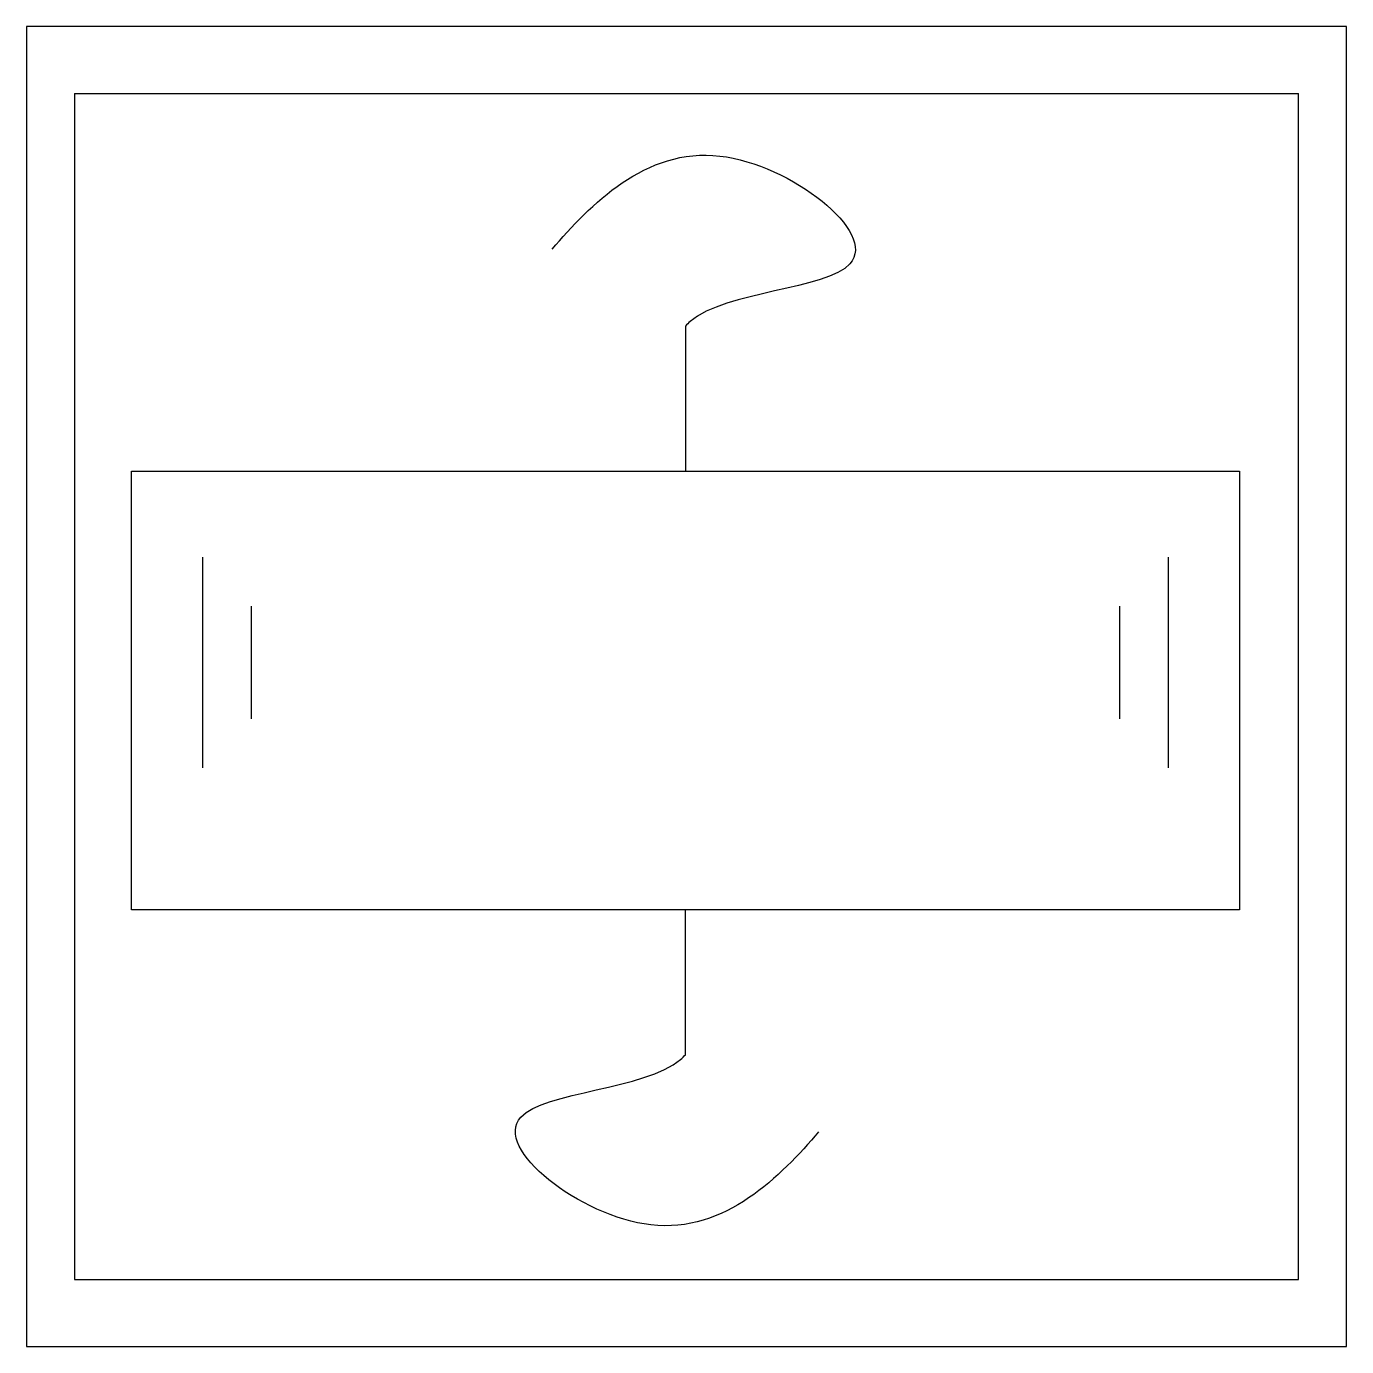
# Model space of a CAD drawing. Header units: millimetres. Extents: x 0 to 1000, y 0 to 1000.
import ezdxf

# ---------------------------------------------------------------- set-up
doc = ezdxf.new("R2010")
doc.units = ezdxf.units.MM
doc.layers.get('0').update_dxf_attribs({"color": 2})
doc.layers.add('1', color=1, linetype='Continuous')
doc.layers.add('3', color=7, linetype='Continuous')

msp = doc.modelspace()

# ---------------------------------------------------------------- linework, layer by layer
at = {"color": 2}
msp.add_lwpolyline([(0, 0), (1000, 0), (1000, 1000), (0, 1000)], close=True, dxfattribs=at)
at = {"layer": '1', "color": 1}
for p, q in [((36.5, 949.1), (36.5, 50.9)), ((36.5, 949.1), (963.5, 949.1)), ((963.5, 50.9), (963.5, 949.1)), ((36.5, 50.9), (963.5, 50.9))]:
    msp.add_line(p, q, dxfattribs=at)
at = {"layer": '3'}
for p, q in [((499.2, 772.9), (499.2, 663.2)), ((133.4, 597.9), (133.4, 438.5)), ((864.9, 597.9), (864.9, 438.5)), ((170.3, 560.8), (170.3, 475.6)), ((828.1, 560.8), (828.1, 475.6)), ((499.2, 221.1), (499.2, 330.8))]:
    msp.add_line(p, q, dxfattribs=at)
msp.add_lwpolyline([(79.6, 663.2), (918.8, 663.2), (918.8, 330.8), (79.6, 330.8)], close=True, dxfattribs=at)
for points in [[(398.3, 831.3), (426.8, 864.4), (508.6, 950), (699.8, 801.9), (525.6, 799.4), (500.3, 774.2), (499.2, 772.9)], [(600.1, 162.7), (571.6, 129.6), (489.7, 44), (298.6, 192.2), (472.7, 194.6), (498.1, 219.8), (499.2, 221.1)]]:
    msp.add_open_spline(points, degree=3, knots=[0, 0, 0, 0, 28.38787, 55.27343, 77.34112, 78.46354, 78.46354, 78.46354, 78.46354], dxfattribs=at)

doc.saveas('drawing.dxf')
